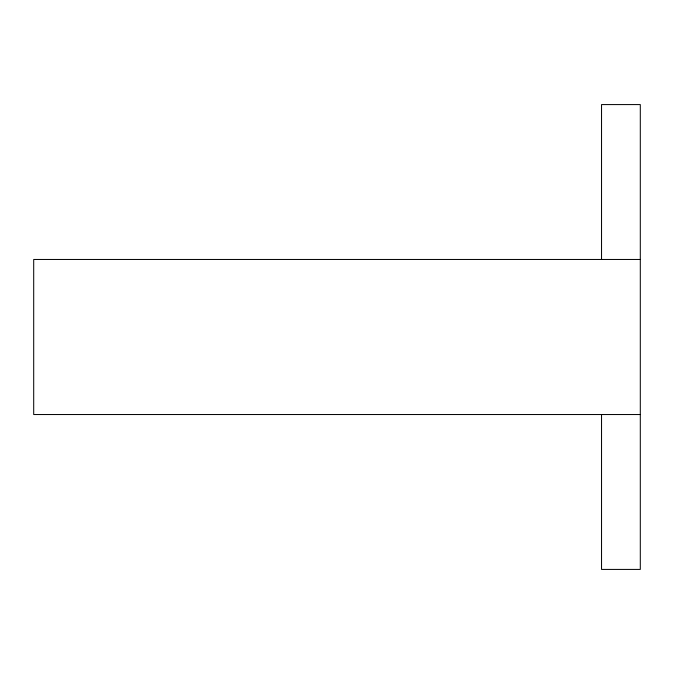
<?xml version="1.0" encoding="UTF-8"?>
<svg xmlns="http://www.w3.org/2000/svg" width="674" height="674" viewBox="0 0 674 674"><rect width="100%" height="100%" fill="white"/><g stroke="black" fill="none" stroke-linecap="round" stroke-linejoin="round"><path stroke-width="1.01" d="M640.3 259.465L33.7 259.465L33.7 414.535L640.3 414.535M601.537 259.465L601.537 104.58L640.3 104.58L640.3 569.42L601.537 569.42L601.537 414.535"/></g></svg>
